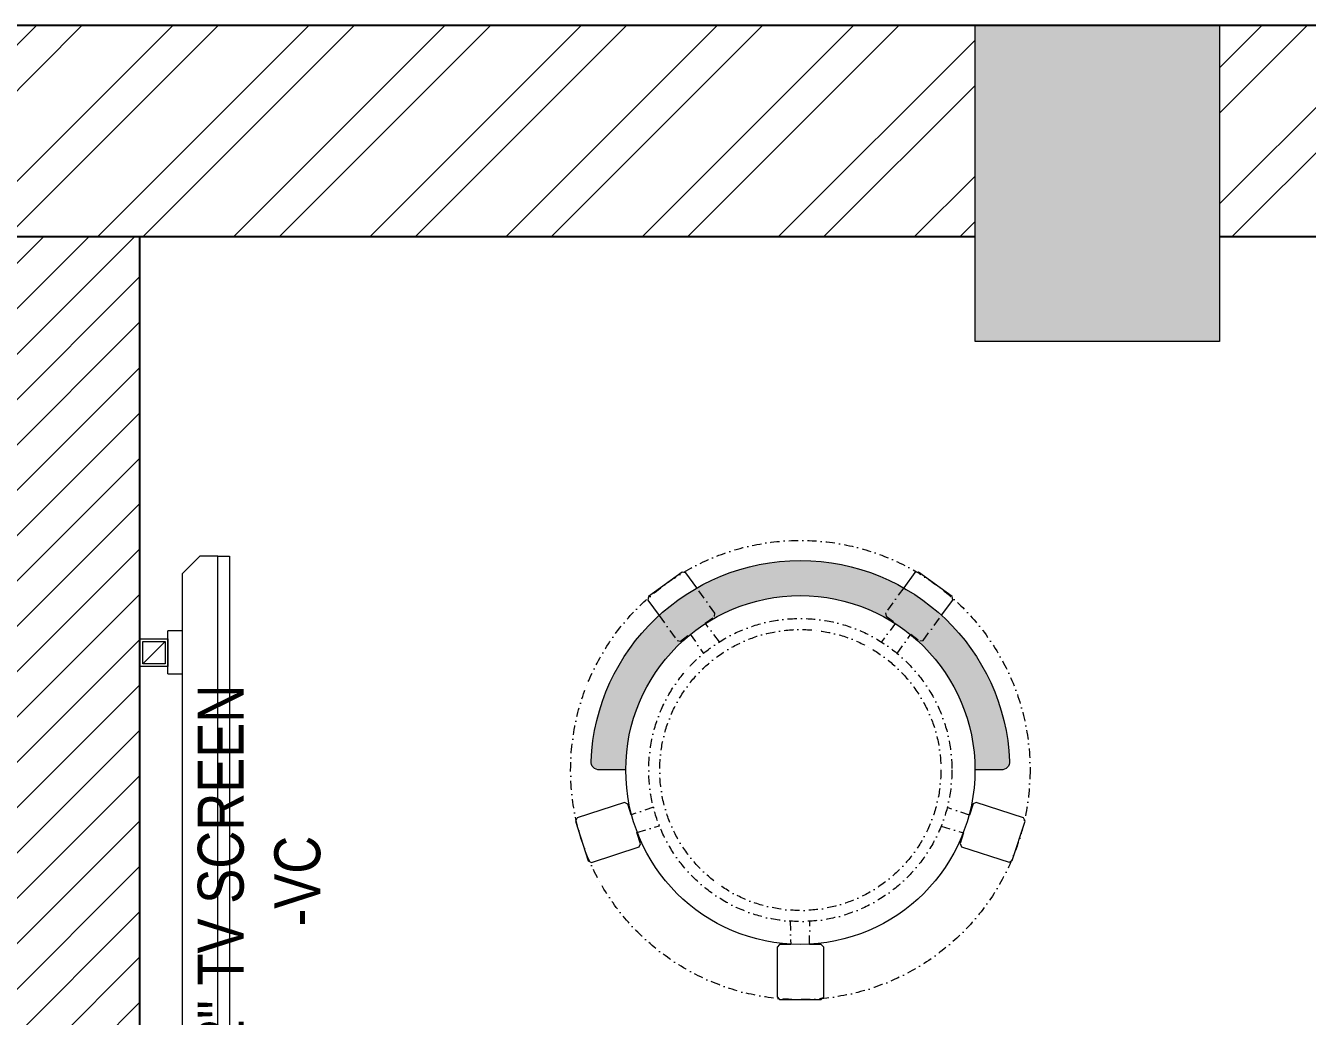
# Model space of a CAD drawing. Header units: millimetres. Extents: x 1837572 to 1844415, y 34323 to 47013.
# Drawn here: x 1839748 to 1841143, y 45934 to 47013 of the extents above; entities that cross this region are included whole.
import ezdxf

# ---------------------------------------------------------------- set-up
doc = ezdxf.new("R2010")
doc.units = ezdxf.units.MM
doc.header["$LTSCALE"] = 40
doc.linetypes.add('DASHDOT2', pattern=[0.5, 0.25, -0.125, 0, -0.125])
for name, color, linetype, lineweight in [('A-COL', 243, 'Continuous', 9), ('column hatch', 5, 'Continuous', 0), ('HATCH', 9, 'Continuous', 9), ('LENS-DIM', 252, 'Continuous', 5), ('LENS-FURNITURE', 13, 'Continuous', 9), ('LENS-TEXT', 31, 'Continuous', 5), ('LK-EQPMT', 3, 'Continuous', 18), ('LN-ELEVATION-1', 81, 'Continuous', 13), ('LN-HATCH', 251, 'Continuous', 0)]:
    doc.layers.add(name, color=color, linetype=linetype, lineweight=lineweight)
doc.layers.add('A-WALL', color=1, linetype='Continuous')
doc.styles.get("Standard").update_dxf_attribs({"font": 'Gill Sans MT Condensed Regular.ttf', "height": 100})

# ---------------------------------------------------------------- blocks, each defined once
blk = doc.blocks.new('A$Cc8bc48d2')
at = {"layer": 'column hatch'}
h = blk.add_hatch(color=8, dxfattribs=at)
h.dxf.hatch_style = 1
h.paths.add_polyline_path([(-1586.130762442015, -3694.740947032638), (-1840.130762441084, -3694.740947032638), (-1840.130762442015, -4213.740947032638), (-1586.130762442015, -4213.740947032638)])
h.paths.add_polyline_path([(723.8692375579849, -24.74094703263836), (444.8692375579848, -24.74094703263836), (444.8692375579848, -303.7409470326384), (723.8692375579849, -303.7409470326384)])
h.paths.add_polyline_path([(622.8692375579847, 3973.259052967362), (317.8692375579849, 3973.259052967362), (317.8692375579849, 3668.259052967363), (622.8692375579847, 3668.259052967363)])
h.paths.add_polyline_path([(555.8692375570536, 7876.259052967362), (289.8692375570536, 7876.259052967362), (289.8692375579849, 7532.25905296736), (555.8692375579848, 7532.25905296736)])
h.paths.add_polyline_path([(-2269.130762442015, 7876.259052967362), (-2919.130762442015, 7876.259052967362), (-2919.130762442015, 7416.259052967362), (-2269.130762442015, 7416.259052967362)])
at = {"layer": 'LN-HATCH'}
h = blk.add_hatch(dxfattribs=at)
h.set_pattern_fill('ANSI32', color=256, scale=11, angle=180)
h.set_pattern_definition([(225, (-4564555.716857644, -36239.9444746708), (74.08711299882052, -74.08711299882054), []), (225, (-4564605.108287643, -36239.9444746708), (74.08711299882052, -74.08711299882054), [])])
h.paths.add_polyline_path([(289.8692375570536, 7876.259052967362), (-2269.130762442015, 7876.259052967362), (-2269.130762442015, 7646.259052967362), (289.8692375579849, 7646.259052967362)])
h.paths.add_polyline_path([(3923.869237557985, 7876.259052967362), (555.8692375570536, 7876.259052967362), (555.8692375579848, 7646.259052967362), (3673.869237557986, 7646.259052967362), (3673.869237557986, -3944.740947032624), (3723.869237557985, -3944.740947032624), (3723.869237557985, -4213.740947032638), (3923.869237557985, -4213.740947032638)])
h.paths.add_polyline_path([(-2689.130762442015, 7416.259052967362), (-2919.130762442015, 7416.259052967362), (-2919.130762442015, -4213.740947032638), (-2689.130762442947, -4213.740947032638)])
h = blk.add_hatch(dxfattribs=at)
h.set_pattern_fill('ANSI31', color=256, scale=11, angle=180)
h.set_pattern_definition([(225, (-4564410.937164587, -36481.00780574651), (24.69570433294018, -24.69570433294018), [])])
h.paths.add_polyline_path([(-1639.130762442015, 6232.287537357652), (-2689.130762442015, 6232.287537357652), (-2689.130762442015, 6082.287537357689), (-1639.130762442015, 6082.287537357689)])
h.paths.add_polyline_path([(-889.130762442015, 6082.287537357689), (-619.1307624420151, 6082.287537357689), (-619.1307624420151, 7646.259052967362), (-769.1307624420151, 7646.259052967362), (-769.1307624420151, 6232.287537357652), (-889.130762442015, 6232.287537357652)])
at = {"layer": 'A-COL'}
for p, q in [((289.8692375579849, 7532.25905296736), (289.8692375570536, 7876.259052967362)), ((555.8692375570536, 7876.259052967362), (555.8692375579848, 7532.25905296736)), ((555.8692375579848, 7532.25905296736), (289.8692375579849, 7532.25905296736))]:
    blk.add_line(p, q, dxfattribs=at)
at = {"layer": 'A-WALL'}
for p, q in [((3923.869237557985, 7876.259052967362), (-2919.130762442015, 7876.259052967362)), ((289.8692375579849, 7646.259052967362), (-2269.130762442015, 7646.259052967362)), ((3673.869237557986, 7646.259052967362), (555.8692375579848, 7646.259052967362))]:
    blk.add_line(p, q, dxfattribs=at)
blk.add_lwpolyline([(-889.130762442015, 6082.287537357689), (-619.1307624420151, 6082.287537357689), (-619.1307624420151, 7646.259052967362), (-769.1307624420151, 7646.259052967362), (-769.1307624420151, 6232.287537357652), (-889.130762442015, 6232.287537357652)], close=True, dxfattribs=at)
blk = doc.blocks.new('32INCH VC FOR CLINIC')
at = {"layer": 'LK-EQPMT'}
for p, q in [((116.8909715171903, 152.5672029328125), (92.58856882341206, 128.264800239267)), ((92.58856882341206, 152.5672029328125), (116.8909715171903, 128.264800239267)), ((627.7052824404091, 152.5672029328125), (652.0076851341872, 128.264800239267))]:
    blk.add_line(p, q, dxfattribs=at)
at = {"layer": 'LK-EQPMT', "ltscale": 12}
for p, q in [((81.46845865808427, 109.7127832833503), (81.46845865808427, 125.2269902919943)), ((81.46845865808427, 125.2269902919943), (128.0110796838999, 125.2269902919943)), ((128.0110796838999, 125.2269902919943), (128.0110796838999, 109.7127832833503)), ((616.9889203161001, 125.2269902919943), (616.9889203161001, 109.7127832833503)), ((616.9889203161001, 125.2269902919943), (663.5315413419156, 125.2269902919943)), ((663.5315413419156, 109.7127832833503), (663.5315413419156, 125.2269902919943)), ((0, 90.30115266077335), (19.41163062304258, 109.7127832833503)), ((725.5883693769574, 109.7127832833503), (19.41163062304258, 109.7127832833503)), ((745, 90.30115266077335), (725.5883693769574, 109.7127832833503)), ((0, 70.88952203796362), (0, 90.30115266077335)), ((745, 70.88952203796362), (745, 90.30115266077335))]:
    blk.add_line(p, q, dxfattribs=at)
at = {"layer": 'LK-EQPMT'}
for points in [[(89.55076848529278, 125.2269999025447), (119.9287718534469, 125.2269999025447), (119.9287718534469, 155.6050032694184), (89.55076848529278, 155.6050032694184)], [(655.0454854704439, 125.2269999025447), (624.6674821041523, 125.2269999025447), (624.6674821041523, 155.6050032694184), (655.0454854704439, 155.6050032694184)], [(92.58856882341206, 128.264800239267), (116.8909715171903, 128.264800239267), (116.8909715171903, 152.5672029328125), (92.58856882341206, 152.5672029328125)], [(652.0076851341872, 128.264800239267), (627.7052824404091, 128.264800239267), (627.7052824404091, 152.5672029328125), (652.0076851341872, 152.5672029328125)]]:
    blk.add_lwpolyline(points, close=True, dxfattribs=at)
at = {"layer": 'LK-EQPMT', "ltscale": 12}
blk.add_lwpolyline([(0, 58.0000000000291), (0, 70.88952203796362), (745, 70.88952203796362), (745, 58.0000000000291)], close=True, dxfattribs=at)
at = {"layer": 'LENS-TEXT', "color": 0, "ltscale": 2, "insert": (391.1996805854142, 25.6359011628374), "char_height": 50, "attachment_point": 5}
blk.add_mtext_dynamic_manual_height_columns('32" TV SCREEN -VC', width=466.4796511627907, gutter_width=12.5, heights=[0], dxfattribs=at)
blk = doc.blocks.new('DOCTOR STOOL')
at = {"layer": 'HATCH'}
h = blk.add_hatch(dxfattribs=at)
h.set_pattern_fill('ANSI36', color=250)
h.set_pattern_definition([(45, (-689.3997257252789, -1.6298145e-09), (1.683798022700465, 6.173926083235043), [7.9375, -1.587499999999999, 0, -1.587499999999999])])
edge = h.paths.add_edge_path()
edge.add_line((227.9999999995508, 37.80991745903158), (227.9999999995508, 9.119999995687976))
edge.add_arc((218.8799999996107, 9.119999995749478), 9.119999999940092, 267.6119845363388, 359.9999999996136, ccw=False)
edge.add_arc((227.9999999996448, 227.809917461127), 228.000000002257, 92.3880154632688, 267.61198453673126, ccw=False)
edge.add_arc((218.8799999994991, 446.4998349263882), 9.120000000051716, -3.4498270906624384e-10, 92.3880154629299, ccw=False)
edge.add_line((227.9999999995508, 446.4998349263331), (227.9999999995508, 417.8099174629896))
edge.add_arc((227.9999999995508, 227.8099174610106), 190.000000001979, 90, 270)
at = {"layer": 'LN-ELEVATION-1', "color": 1, "ltscale": 100}
for p, q in [((280.216825267778, 470.8199351556545), (263.2765658827273, 419.2080985742269)), ((283.7804025793014, 472.6222848009841), (280.216825267778, 470.8199351556545)), ((326.7280946081726, 458.5258082725714), (283.7804025793014, 472.6222848009841)), ((311.5704969359354, 403.3893210494851), (328.5107563209863, 455.0011576309128)), ((328.5107563209863, 455.0011576309128), (326.7280946081726, 458.5258082725714)), ((263.2765658827273, 419.2080985742269), (264.9623320118756, 415.8750283533983)), ((264.9623320118756, 415.8750283533983), (277.1938885417335, 411.860334166498)), ((296.5654050509577, 405.5021315508961), (308.1985000452432, 401.6838669878201)), ((39.08480768888887, 393.0010463140122), (12.40669512363752, 356.5114147582037)), ((39.08480768888882, 393.0010463140122), (12.40669512363746, 356.5114147582038)), ((42.98782241378307, 393.6072814048264), (39.08480768888887, 393.0010463140122)), ((42.98782241378307, 393.6072814048264), (39.08480768888882, 393.0010463140122)), ((59.57058497173765, 381.4833769612495), (42.98782241378307, 393.6072814048264)), ((308.1985000452432, 401.6838669878201), (311.5704969359354, 403.3893210494851)), ((12.40669512363752, 356.5114147582037), (13.0196255484409, 352.5652946645453)), ((12.40669512363746, 356.5114147582038), (13.0196255484409, 352.5652946645454)), ((13.0196255484409, 352.5652946645454), (29.7154459787677, 340.3587319282719)), ((420.8553691428768, 253.2346719447014), (418.2142363802958, 250.5935391821201)), ((475.1762128710516, 253.2346719447014), (420.8553691428768, 253.2346719447014)), ((478, 250.4108848157539), (475.1762128710516, 253.2346719447014)), ((418.2142363802958, 250.5935391821201), (418.2142363802958, 237.7199715119894)), ((478, 205.2089501102255), (478, 250.4108848157539)), ((418.2142363802958, 217.3316809419539), (418.2142363802958, 205.0879869152431)), ((418.2142363802958, 205.0879869152431), (420.8862147285707, 202.4160085669703)), ((420.8862147285707, 202.4160085669703), (475.2070584567457, 202.4160085669703)), ((475.2070584567457, 202.4160085669703), (478, 205.2089501102255)), ((29.80030336598447, 115.1117353337796), (13.14542959810012, 103.0870834562575)), ((13.14542959810012, 103.0870834562575), (12.51589555233795, 99.18775892330295)), ((12.51589555233795, 99.18775892330295), (38.97560726018833, 62.53944985644)), ((42.91799640697923, 61.90296316019987), (59.68641968664888, 74.00959664677595)), ((38.97560726018833, 62.53944985644), (42.91799640697923, 61.90296316019987)), ((276.814037965594, 43.66747740659263), (265.1695928365815, 39.88396831355146)), ((308.4479453730848, 53.94595568517189), (296.2044548037813, 49.96780495439072)), ((311.7759667420094, 52.25024394459229), (308.4479453730848, 53.94595568517189)), ((328.5620286722446, 0.5880509189853456), (311.7759667420094, 52.25024394459229)), ((265.1695928365815, 39.88396831355146), (263.4540770094588, 36.51707923991359)), ((263.4540770094588, 36.51707923991359), (280.2401389396941, -15.14511378569341)), ((326.7490456010059, -2.970128374224428), (328.5620286722446, 0.5880509189853456)), ((283.7594505281909, -16.93829277038793), (326.7490456010059, -2.970128374224428)), ((280.2401389396941, -15.14511378569341), (283.7594505281909, -16.93829277038793))]:
    blk.add_line(p, q, dxfattribs=at)
at = {"layer": 'LN-ELEVATION-1', "linetype": 'DASHDOT2'}
for p, q in [((277.1938885417335, 411.860334166498), (268.7900486169635, 387.6885337123986)), ((289.0238237874953, 381.1105793348574), (296.5654050509577, 405.5021315508961)), ((86.83876787340999, 361.5472027143797), (59.57058497173759, 381.4833769612495)), ((80.19253728373064, 347.929406650394), (87.41874672779522, 357.8132288103797)), ((87.41874672779522, 357.8132288103797), (86.83876787340999, 361.5472027143797)), ((29.71544597876769, 340.3587319282719), (56.87057100806764, 320.505215974099)), ((101.0598051864781, 333.2195324926688), (80.19253728373064, 347.929406650394)), ((56.87057100806764, 320.505215974099), (60.56143954330456, 321.078499494494)), ((60.56143954330456, 321.078499494494), (68.15939944607226, 331.4707923056775)), ((68.15939944607226, 331.4707923056775), (88.55121842376921, 316.0087684583668)), ((418.2142363802958, 237.7199715119894), (392.674698740354, 238.1657657997326)), ((392.6382343793381, 216.8896711079804), (418.2142363802958, 217.3316809419539)), ((88.52282127921524, 139.6559804205055), (68.08455919950495, 124.3556304041746)), ((57.18706371601854, 134.8847017249933), (29.80030336598445, 115.1117353337796)), ((60.91750725147699, 134.282433000881), (57.18706371601854, 134.8847017249933)), ((68.08455919950495, 124.3556304041746), (60.91750725147699, 134.282433000881)), ((80.019187533744, 107.8254447158111), (101.0258646791657, 122.4411888974116)), ((87.55494659853252, 97.38796035055849), (80.019187533744, 107.8254447158111)), ((59.68641968664886, 74.00959664677595), (86.95963052489695, 93.7005814289354)), ((86.95963052489695, 93.7005814289354), (87.55494659853252, 97.38796035055849)), ((296.2044548037813, 49.96780495439072), (288.7362802880323, 74.39510638930753)), ((268.4902438431725, 67.85511086587476), (276.814037965594, 43.66747740659263))]:
    blk.add_line(p, q, dxfattribs=at)
at = {"layer": 'LN-ELEVATION-1', "color": 1, "ltscale": 100}
blk.add_lwpolyline([(228, 37.80991746066138), (228, 9.11999999731779, -0.4264743413925903), (218.5, 0.0079201031476259, -0.959166304662544), (218.5, 455.611914822366, -0.4264743413925903), (228, 446.4998349279631), (228, 417.8099174646193)], format="xyb", dxfattribs=at)
at = {"layer": 'LN-ELEVATION-1', "linetype": 'DASHDOT2'}
for radius in [250, 165, 153]:
    blk.add_circle((228, 227.8099174629897), radius, dxfattribs=at)
at = {"layer": 'LN-ELEVATION-1', "color": 1, "ltscale": 100}
blk.add_circle((228, 227.8099174629897), 190, dxfattribs=at)

msp = doc.modelspace()

# ---------------------------------------------------------------- block references
at = {"rotation": 90}
msp.add_blockref('32INCH VC FOR CLINIC', (1840028.004565541, 45689.84726790564), dxfattribs=at)
at = {"layer": 'LENS-DIM'}
msp.add_blockref('A$Cc8bc48d2', (1840491.530324724, 39136.32532831721), dxfattribs=at)
at = {"layer": 'LENS-FURNITURE', "rotation": 270}
msp.add_blockref('DOCTOR STOOL', (1840363.417126858, 46429.98624795341), dxfattribs=at)

doc.saveas('drawing.dxf')
